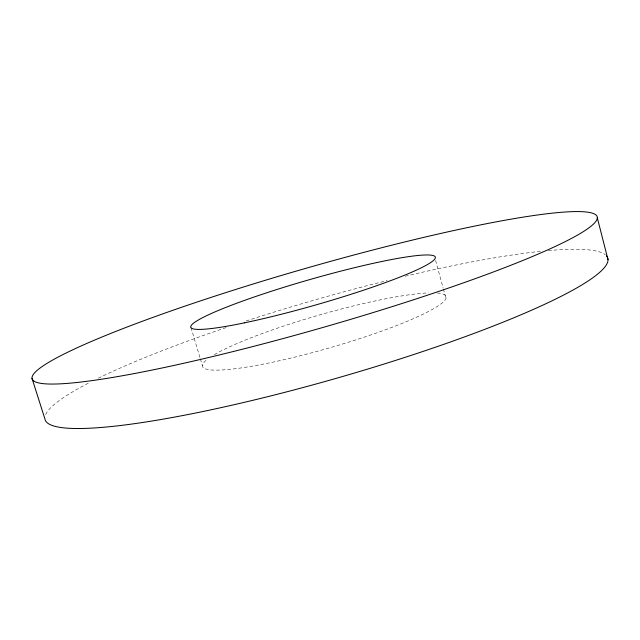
<?xml version="1.0" encoding="UTF-8"?>
<svg xmlns="http://www.w3.org/2000/svg" width="640" height="640" viewBox="0 0 640 640"><rect width="100%" height="100%" fill="white"/><g stroke="black" fill="none" stroke-linecap="round" stroke-linejoin="round"><path stroke-width="0.48" stroke-dasharray="3.2 2.4" d="M190.976 327.592L200.112 358.016M200.392 358.96L202.392 365.616M435.592 260.464L443.112 287.976M443.376 288.928L445.968 298.416M45.616 414.6A292.696 40.624 -16 0 1 89.64 382.512M98.272 378.2A292.696 40.624 -16 0 1 227.2 327.232M246.168 320.944A292.696 40.624 -16 0 1 387.168 280.6M405.208 276.224A292.696 40.624 -16 0 1 542.6 251.136M548.36 250.584A292.696 40.624 -16 0 1 605.32 254.768M437.224 293.016A126.728 17.192 -16 0 1 331.648 347.264A126.728 17.192 -16 0 1 206.664 359.856M214.336 354.672A126.728 17.192 -16 0 1 318.384 315.296A126.728 17.192 -16 0 1 428.648 292.92"/><path stroke-width="0.96" d="M32 378.368L44.928 418.984A292.696 40.624 -16 0 0 344.744 375.88A292.696 40.624 -16 0 0 606.448 255.832M597.32 217.864A293.936 30.776 -16 0 1 172.248 365.808A293.936 30.776 -16 0 1 174.368 309.784A293.936 30.776 -16 0 1 597.32 217.864L608 259.64M244.384 322.856A127.24 13.024 -16 0 0 435.072 258.56A127.24 13.024 -16 0 0 259.632 295.144A127.24 13.024 -16 0 0 244.384 322.856"/></g></svg>
